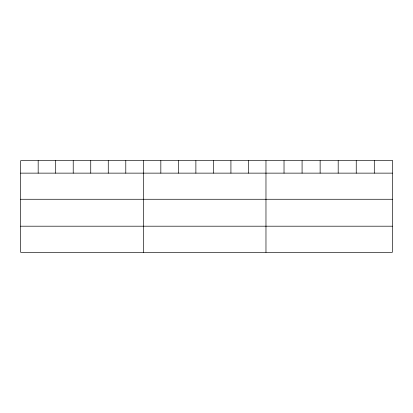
<?xml version="1.0" encoding="UTF-8"?>
<svg xmlns="http://www.w3.org/2000/svg" width="413" height="413" viewBox="0 0 413 413"><rect width="100%" height="100%" fill="white"/><g stroke="black" fill="none" stroke-linecap="round" stroke-linejoin="round"><path stroke-width="0.62" d="M20.65 173.135L392.35 173.135M20.65 199.267L392.35 199.267M20.65 226.195L392.35 226.195M374.297 160.678L374.297 173.135M356.243 160.678L356.243 173.135M338.19 160.678L338.19 173.135M320.132 160.678L320.132 173.135M302.079 160.678L302.079 173.135M284.025 160.678L284.025 173.135M265.972 160.678L265.972 252.322M248.45 160.678L248.45 173.135M230.924 160.678L230.924 173.135M213.402 160.678L213.402 173.135M195.881 160.678L195.881 173.135M178.359 160.678L178.359 173.135M160.833 160.678L160.833 173.135M143.311 160.678L143.311 252.322M125.789 160.678L125.789 173.135M108.263 160.678L108.263 173.135M90.741 160.678L90.741 173.135M73.22 160.678L73.22 173.135M55.698 160.678L55.698 173.135M38.172 160.678L38.172 173.135M392.35 160.678L20.65 160.678L20.65 252.322L392.35 252.322L392.35 160.678"/></g></svg>
